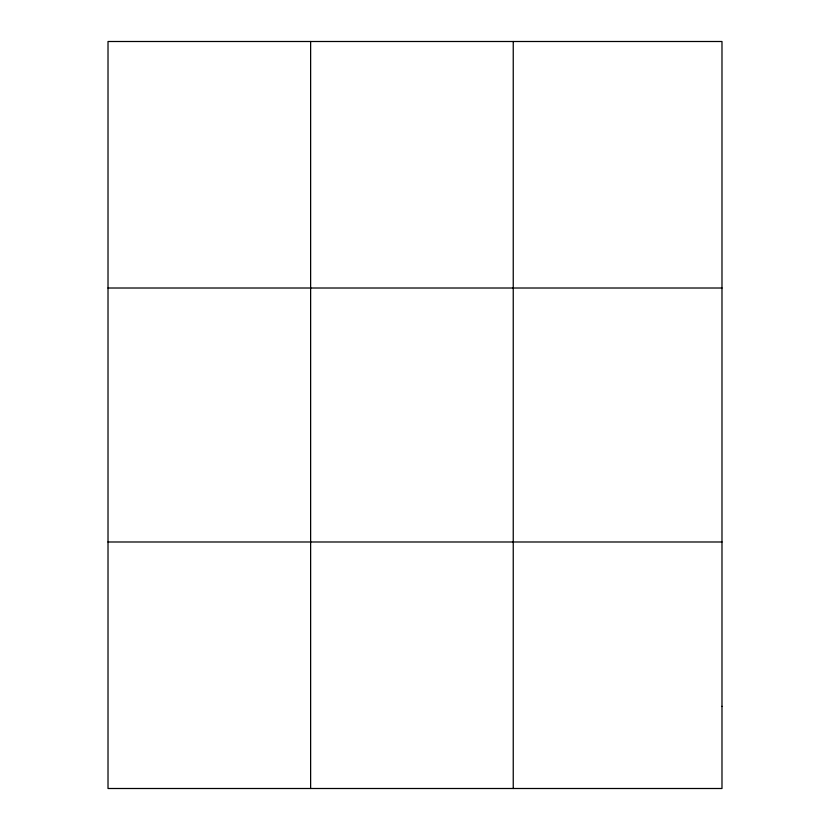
<?xml version="1.0" encoding="UTF-8"?>
<svg xmlns="http://www.w3.org/2000/svg" width="830" height="830" viewBox="0 0 830 830"><rect width="100%" height="100%" fill="white"/><g stroke="black" fill="none" stroke-linecap="round" stroke-linejoin="round"><path stroke-width="1.25" d="M310.627 788.5L310.627 41.5M513.241 788.5L513.241 41.5M108.014 288.01L721.986 288.01M108.014 541.99L721.986 541.99M721.986 706.33L721.986 788.5L108.014 788.5L108.014 41.5L721.986 41.5L721.986 706.33"/></g></svg>
